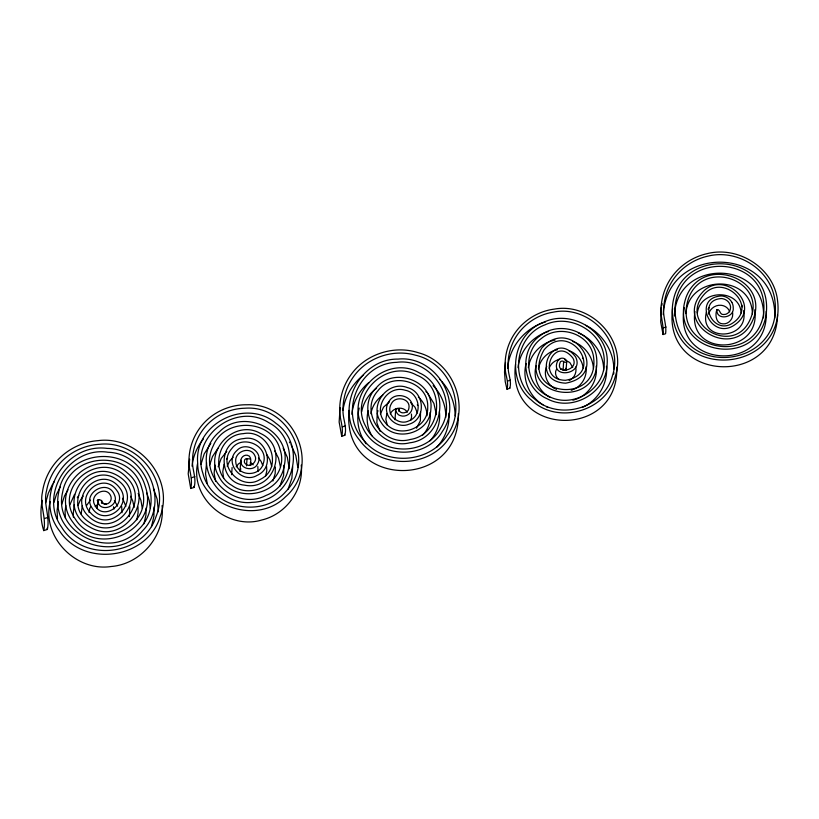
<?xml version="1.0" encoding="UTF-8"?>
<svg xmlns="http://www.w3.org/2000/svg" width="819" height="819" viewBox="0 0 819 819"><rect width="100%" height="100%" fill="white"/><g stroke="black" fill="none" stroke-linecap="round" stroke-linejoin="round"><path stroke-width="1.23" d="M158.415 511.762L157.156 499.18L153.409 488.247M445.751 417.444C446.13 405.702 441.359 394 433.118 385.667M777.559 314.895C775.972 387.725 662.561 382.227 672.604 308.568M89.107 512.54L89.67 508.937M674.446 315.991C675.685 258.241 766.871 258.947 763.492 317.885M97.86 500.133C98.167 513.615 119.973 506.889 114.506 495.055C108.231 478.03 81.798 492.823 91.83 507.626C104.146 528.163 134.5 505.118 119.113 487.151C100.522 464.148 66.923 496.969 88.872 516.615C114.455 540.96 149.314 497.235 120.178 477.282C86.302 453.603 53.563 507.33 89.875 527.078C123.679 547.153 157.688 497.153 127.365 472.962C95.567 443.591 46.304 488.503 73.26 522.737C98.577 559.285 160.329 528.593 145.229 486.251C132.832 443.069 65.254 448.392 58.661 492.485C49.027 538.677 113.78 565.99 142.701 530.651C170.802 502.088 147.236 448.72 107.33 448.423C64.466 442.444 32.852 497.368 59.756 531.183C83.968 568.017 147.686 559.131 160.186 516.431C174.775 477.999 137.92 435.401 98.065 440.632C81.552 441.871 65.663 450.061 55.242 462.95C48.352 471.375 43.857 481.715 42.383 492.495C39.517 505.415 46.632 517.823 43.714 530.61L47.369 529.453C50.235 516.431 42.977 503.634 46.601 490.52C48.362 480.876 52.713 471.734 59.091 464.291C69.134 452.436 84.193 445.096 99.693 444.277C137.07 440.172 170.587 480.814 156.122 516.379C143.458 556.285 82.924 562.909 61.65 527.19C38.421 495.075 68.991 445.956 108.149 452.262C145.434 453.327 165.929 504.135 138.431 529.627C111.343 560.882 52.539 533.312 62.633 492.219C69.574 452.139 131.347 448.474 141.81 488.196C154.709 527.149 97.215 553.736 75.481 519.266C52.324 486.875 100 448.536 126.802 477.651C151.423 501.197 117.956 542.71 89.68 522.532C59.521 503.665 92.66 458.179 119.492 481.582C142.526 500.399 110.227 534.991 90.387 512.694C73.976 495.352 103.245 470.597 116.851 490.53C127.846 504.77 102.498 521.437 94.748 504.934C88.585 494.307 107.402 484.705 111.036 496.846C111.927 500.071 109.613 503.88 106.173 504.105C101.617 505.169 102.447 497.932 97.86 500.133L97.236 508.63M774.754 318.089C777.374 245.239 667.219 243.069 663.247 314.609M613.707 374.048L613.81 372.389M101.525 502.825L101.699 500.399M247.051 458.835C244.461 457.78 243.335 462.418 245.403 463.8C250.358 468.683 258.19 461.097 254.791 455.497C250.286 445.597 234.234 451.453 235.759 461.814C236.517 476.678 259.848 477.436 263.278 463.554C269.543 445.608 242.352 433.886 231.767 448.587C216.298 465.857 241.544 491.4 260.104 479.463C284.715 467.721 269.082 428.511 243.366 433.64C217.547 434.95 209.336 472.901 231.777 485.339C254.658 502.17 289.588 476.863 280.118 449.826C272.44 419.082 225.051 416.861 213.278 445.761C197.154 476.853 236.21 511.373 266.042 495.413C296.621 483.712 297.43 437.029 268.806 422.686C236.476 401.525 190.192 436.312 202.877 473.269C211.732 508.814 262.418 518.714 285.677 491.687C316.892 460.258 287.633 404.76 244.881 408.231C229.975 408.527 215.305 415.274 205.518 426.545C197.533 435.636 192.834 447.532 192.537 459.633C191.738 469.103 196.857 477.979 194.093 487.438L190.714 488.513C193.417 477.979 187.612 467.946 189.087 457.34C189.957 443.734 196.079 430.569 205.866 421.079C216.677 410.452 231.818 404.514 246.959 404.77C293.724 402.651 322.082 465.489 285.391 496.908C256.245 526.3 197.614 505.651 197.645 462.684C194.359 423.126 246.294 397.952 275.962 423.321C308.579 446.253 292.444 501.218 252.406 502.323C215.417 506.9 189.179 457.053 219.502 431.726C244.011 406.777 292.752 431.05 284.162 466.011C279.31 497.276 231.695 504.371 218.397 475.511C203.726 450.43 235.135 418.529 260.534 433.486C288.851 446.181 275.133 491.584 244.379 485.145C218.192 482.8 216.851 440.52 243.775 438.585C264.691 434.131 277.518 466.4 257.064 475.409C242.096 484.469 223.065 462.694 236.957 450.45C245.7 440.806 264.445 451.689 257.647 463.8C254.033 472.256 238.718 469.062 241.021 459.439C241.707 456.777 244.482 454.729 247.246 455.231C251.761 455.814 251.023 462.09 250.133 465.018M240.018 471.283L240.847 460.217M246.509 465.878L247.031 458.681L250.573 459.029M398.945 408.937C398.935 414.905 408.527 413.595 408.896 408.241C410.882 398.362 395.382 395.26 391.41 403.685C384.93 414.066 398.587 426.115 408.794 420.905C423.423 415.663 419.881 392.751 405.17 390.233C387.479 384.613 372.584 408.405 384.858 422.143C397.461 439.854 428.542 428.808 427.713 407.227C428.931 381.951 392.547 371.017 377.948 390.735C358.446 412.111 383.507 447.246 410.217 439.486C441.922 434.725 446.201 386.701 416.789 375.153C386.322 358.282 348.464 395.475 365.612 426.126C378.757 455.61 425.286 456.848 440.489 428.398C459.51 398.966 430.753 357.596 396.601 362.356C359.49 363.093 337.95 412.51 363.534 439.926C384.152 466.349 429.279 463.749 447.041 435.452C467.997 406.787 449.385 362.745 415.428 355.18C392.588 348.566 366.206 357.872 352.876 377.641C346.314 387.121 342.792 398.669 343.007 410.206C342.649 418.755 347.236 426.74 344.819 435.298L341.718 436.271C344.113 427.078 339.117 418.437 339.742 409.213C339.731 396.662 343.898 384.183 351.412 374.14C366.236 353.777 394.43 344.901 418.314 352.723C453.972 361.978 471.908 409.316 448.638 438.81C428.726 468.14 380.743 469.267 359.848 440.468C333.661 410.268 358.558 358.487 398.116 359.091C434.848 355.251 463.963 400.665 442.444 431.388C425.01 461.384 375.051 458.271 362.039 426.105C344.707 392.25 387.172 353.583 419.471 372.952C451.146 386.711 444.359 438.871 409.654 442.823C379.34 450.542 353.368 409.316 376.986 387.008C394.768 366.267 434.305 381.337 430.855 409.326C429.955 433.712 394.011 443.57 381.234 422.604C368.253 405.692 387.633 379.719 407.483 387.622C424.795 391.902 426.597 419.389 408.835 424.273C395.649 429.832 380.129 413.431 389.148 401.249C395.475 390.243 415.765 396.621 411.875 409.633C410.534 414.373 404.924 417.455 400.266 415.591C396.795 415.141 392.67 406.593 398.945 408.937L398.771 411.292M395.71 408.527L395.055 419.819M506.981 389.199C509.06 381.859 505.19 375.051 505.19 367.751C504.678 358.794 506.398 349.723 510.135 341.564C517.997 324.058 535.401 311.466 554.402 309.101C591.011 302.344 627.415 340.202 615.304 376.433C606.244 411.527 557.524 425.112 531.439 400.112C505.579 379.432 512.499 333.64 543.796 322.205C571.949 308.783 609.633 331.992 607.155 363.892C606.879 392.711 572.205 412.5 547.092 398.72C522.481 388.186 517.762 350.512 540.509 335.483C559.295 320.577 591.39 330.804 596.201 354.832C605.497 411.67 512.336 399.539 541.646 348.177C571.57 314.271 612.561 374.611 565.622 383.179C528.214 381.459 552.651 327.334 575.583 356.869C584.971 375.921 547.522 378.982 558.353 359.695A6.102 5.938 4.2 0 1 560.575 358.435L561.394 358.251A5.201 5.068 4.2 0 1 563.626 358.364L564.311 358.609A4.32 4.208 4.2 0 1 565.827 359.725L566.185 360.217A3.215 3.133 4.2 0 1 566.646 362.407L566.042 370.505L563.114 370.034L563.615 361.64A1.269 1.239 4.2 0 0 563.155 361.271L562.909 361.169A2.181 2.129 4.2 0 0 561.947 361.087L561.558 361.169A3.092 3.01 4.2 0 0 560.401 361.783C554.146 375.624 580.026 370.638 572.88 358.046C553.787 333.773 534.838 379.955 565.519 380.292C606.684 373.126 569.389 319.748 544.021 349.908C517.669 396.345 601.832 406.705 593.325 355.518C588.892 333.036 558.517 323.935 541.441 338.431C521.304 352.723 526.126 386.517 548.361 396.12C572.133 409.265 604.924 389.813 604.238 362.5C605.528 333.2 570.904 312.612 545.044 324.826C515.008 335.708 509.131 380.006 534.561 398.966C559.428 421.283 603.982 408.128 612.438 375.696C624.201 340.724 588.196 304.525 553.112 312.203C535.165 315.008 519.041 327.487 512.141 344.338C508.968 351.924 507.596 360.247 508.2 368.448C508.394 375.194 511.844 381.49 509.787 388.308L506.981 389.199L505.231 381.654L504.514 371.98L505.477 362.418M731.848 302.324A11.364 11.067 4.2 0 1 733.22 307.719C734.551 318.151 715.939 320.853 716.912 309.572C720.433 308.978 719.44 315.11 723.75 314.527C727.436 314.783 730.579 311.312 730.548 307.719A8.692 8.456 4.2 0 0 729.534 303.593A9.572 9.316 4.2 0 0 726.31 300.163A10.422 10.145 4.2 0 0 721.385 298.536C696.191 300.194 713.41 336.087 732.657 323.085C758.926 305.815 722.829 272.43 703.961 294.584C678.501 323.3 730.026 354.473 748.177 323.362C771.6 282.964 705.108 256.429 688.82 297.573C670.208 348.996 752.681 367.536 763.236 316.042C773.044 254.033 677.508 248.085 674.938 309.244C676.279 379.955 784.111 369.533 774.846 300.245C770.935 269.512 737.223 248.587 707.708 256.193C692.485 259.551 678.818 269.471 671.078 283.026C667.014 290.069 664.526 298.014 663.861 306.111C662.264 315.499 666.912 324.508 665.591 333.743L663.062 334.541C664.189 324.426 659.295 314.455 661.373 304.156C662.264 296.314 664.782 288.667 668.713 281.818C676.801 267.618 691.093 257.217 707.022 253.675C737.96 245.669 773.32 267.588 777.466 299.805C787.264 372.799 673.72 383.64 672.276 309.224C674.979 244.349 776.217 250.829 765.857 316.523C754.565 371.631 666.451 351.597 686.322 296.652C703.982 252.078 775.777 281.04 750.46 324.713C730.415 358.978 673.955 324.365 701.975 292.854C723.453 267.803 763.758 305.927 734.07 325.297C710.841 340.591 691.594 297.522 721.508 295.935A13.135 12.787 4.2 0 1 727.702 297.942A12.244 11.927 4.2 0 1 731.858 302.324M716.912 309.572C714.895 314.711 715.867 323.628 722.901 323.853C728.122 324.365 732.8 319.594 732.718 314.465A11.364 11.067 4.2 0 0 732.544 312.377M507.657 368.304C509.193 346.99 525.02 327.856 545.485 321.939M121.99 512.735L121.683 506.511M351.883 414.312C353.009 402.047 359.265 390.397 368.785 382.606M192.035 466.165C193.11 456.255 197.103 446.713 203.358 438.964M685.882 313.616C688.636 274.508 751.576 273.638 752.415 313.892M517.997 367.67C519.809 350.911 532.442 336.118 548.597 331.429M197.522 463.769C190.346 498.853 228.317 530.2 261.732 520.004C285.882 514.393 303.931 489.936 301.238 465.1M349.129 410.35C340.591 488.748 460.043 491.308 458.323 413.656M661.404 307.268L660.677 321.877L663.062 334.541M258.036 471.406L257.842 466.554M515.53 364.26C506.081 437.479 619.461 439.701 616.748 367.158M340.1 407.637L339.138 422.01L341.718 436.271M342.956 410.227C345.045 396.416 352.61 383.558 363.585 374.928M240.059 470.997L240.847 468.775M528.327 367.598C530.21 354.77 540.325 343.745 552.876 340.591M65.776 505.487L65.059 511.875L65.479 518.335M538.462 368.919C539.936 359.398 547.88 351.382 557.381 349.795M50.164 501.689C41.452 536.865 75.86 571.99 111.2 566.502C140.929 564.199 165.458 535.421 162.049 505.62M201.034 464.281L204.166 453.992L210.811 443.407M370.864 413.728C372.174 406.275 376.566 399.437 382.79 395.147M42.25 500.358C40.09 510.339 40.653 520.874 43.714 530.61M45.71 502.651L48.311 493.212L52.518 484.387M214.895 465.038L214.148 473.249L215.612 481.47M218.151 466.83L221.212 458.415L226.75 451.484M189.639 459.142L188.206 473.843L190.714 488.513M361.732 411.619C363.493 402.334 368.919 393.826 376.556 388.267M206.572 462.674L205.528 473.853L207.207 483.445M209.725 464.844L212.49 456.552L218.089 448.095M694.942 311.486C687.591 357.842 761.465 354.862 754.749 309.787M129.402 516.574L129.852 506.644M661.752 305.477L662.161 303.706M697.389 312.735C700.429 289.076 739.618 288.452 741.154 313.001M377.221 413.185L376.863 422.839L380.047 431.275M58.395 501.791L57.074 510.411L57.494 519.185M61.742 504.361L64.506 495.966L68.008 489.803M368.151 410.882C365.98 419.226 367.424 428.378 371.898 435.728M53.952 502.405L56.48 494.359L60.36 486.885M526.156 363.575C521.805 379.095 529.32 396.539 542.977 404.832M359.213 408.097C355.999 419.707 358.353 432.606 365.213 442.485M536.117 365.847C532.575 377.958 539.004 391.595 550.04 397.389M684.326 307.739C672.215 369.645 769.42 372.86 766.205 311.384M74.253 504.617L73.147 514.711M136.845 519.768L138.104 512.725L137.981 506.93M69.891 504.75L74.58 494.328M380.395 413.892L383.548 407.176L389.455 401.791M232.094 467.526L231.654 474.723M708.568 314.117C709.971 308.794 715.335 304.77 720.894 305.272A10.422 10.145 4.2 0 1 725.818 306.9A9.572 9.316 4.2 0 1 729.043 310.34A8.692 8.456 4.2 0 1 729.678 311.855M377.446 412.356L377.989 410.718M77.979 505.599L80.108 500.542L83.292 496.079M143.97 523.802L145.936 515.192L146.13 508.067M82.309 505.753L81.142 514.066M224.068 464.363L222.768 471.683L223.648 478.255M227.201 466.175L229.566 461.23L233.169 457.207M151.464 526.668L153.88 516.441L154.095 506.93M265.632 476.054L266.789 470.843L266.564 466.206M706.428 312.131C698.372 342.741 749.764 340.233 743.56 310.77M549.109 368.294C550.685 363.708 554.924 360.135 559.746 359.48M89.855 508.374L90.551 506.726M386.916 413.462L385.862 419.308L387.336 425.317M546.693 366.38C543.314 373.986 546.662 383.435 553.552 387.837M272.881 481.009L275.153 473.71L275.379 467.076M410.626 420.464L411.578 417.209L411.435 414.056M86.548 505.518L90.52 500.03M288.104 489.117L291.881 478.306L292.69 466.81M279.924 486.158L283.64 475.389L283.886 465.315M390.315 413.841C393.181 407.319 403.552 405.917 407.299 412.274M236.21 466.84L238.319 464.035L241.114 462.1M556.541 369.215C554.33 372.665 555.866 377.487 559.193 379.627M53.153 483.343L54.484 481.285M77.324 497.727L78.737 495.638M707.954 309.172L709.1 307.668M226.535 459.418L227.61 457.934M416.513 428.153L420.342 420.802L420.546 412.285M95.209 506.572L97.717 504.453M430.016 440.857C437.203 433.128 440.714 422.184 439.383 411.722M436.507 447.481C445.198 438.431 449.826 425.665 448.914 413.145M422.502 435.309C428.347 429.391 431.193 420.71 430.047 412.469M570.812 379.586C574.897 377.006 576.842 371.713 575.675 367.066M570.495 379.791L569.164 380.477M582.452 407.371C598.065 400.522 608.23 383.261 606.449 366.267M573.239 389.568C581.971 386.005 587.448 376.177 585.974 366.881M97.185 500.501L98.802 499.928M575.962 399.232C589.25 394.574 598.105 380.149 596.171 366.185M572.583 389.834L571.232 390.305M44.605 518.478L48.26 517.321M342.414 426.832L345.505 425.849M663.564 327.805L666.093 326.996M191.513 477.723L194.881 476.658M507.575 381.101L510.391 380.211M574.958 399.59L572.942 400.184M553.961 340.325L555.057 340.1M101.832 503.214L106.142 504.084M563.707 361.947L566.635 362.407M564.721 359.756L569.819 362.571L572.727 367.434M568.632 350.552L570.044 351.075M572.471 341.339L575.491 342.567M578.368 332.923C593.294 338.943 604.094 354.361 603.644 370.597M570.72 351.351C577.385 354.217 582.463 360.718 583.128 368.007M555.835 389.158L556.439 389.445M546.498 406.818L547.716 407.401M585.554 325.245C602.026 333.241 613.666 350.624 613.861 369.052M576.453 343.038C586.066 347.778 592.987 357.801 593.406 368.581M250.256 462.285L253.173 464.844M554.105 388.196L554.668 388.534M410.544 402.549L415.018 407.217L417.362 412.96M418.366 397.061C423.638 401.75 426.945 408.65 427.027 415.735M425.941 391.543L426.873 392.496M439.926 379.412L440.622 380.139M258.579 458.087L261.046 461.302L262.807 465.561M114.353 500.593L117.608 506.162M441.963 381.623C450.215 390.98 455.067 403.306 455.129 415.806M427.764 393.478L433.916 403.47L436.363 414.701M266.84 454.617L269.901 459.817L271.744 466.472M365.663 443.14L366.134 443.785M417.291 404.832L417.721 405.466M289.435 442.086L289.987 442.936M274.754 450.972L278.491 458.097L280.487 467.096M122.543 498.239L125.891 506.316M582.811 358.138L583.21 358.824M283.179 448.228L287.346 457.34L289.22 468.734M291.052 444.656L295.854 455.692L297.829 467.434M130.63 496.232L132.75 501.044L134.162 507.391M138.176 493.437L140.919 500.327L142.291 508.353M741.686 304.944L742.505 306.838M146.755 492.936L149.222 500.45L150.327 508.241M113.462 506.756L114.056 509.029M47.011 528.275L47.369 529.453M344.512 434.275L344.819 435.298M193.786 486.414L194.093 487.438M509.531 387.428L509.787 388.308M563.134 369.942L563.022 369.727A1.269 1.239 4.2 0 0 562.561 369.359L562.315 369.256A2.181 2.129 4.2 0 0 561.353 369.185L560.964 369.256A3.092 3.01 4.2 0 0 560.575 369.4M73.26 515.99L73.434 517.27M565.571 368.315A3.215 3.133 4.2 0 1 566.052 370.505"/></g></svg>
